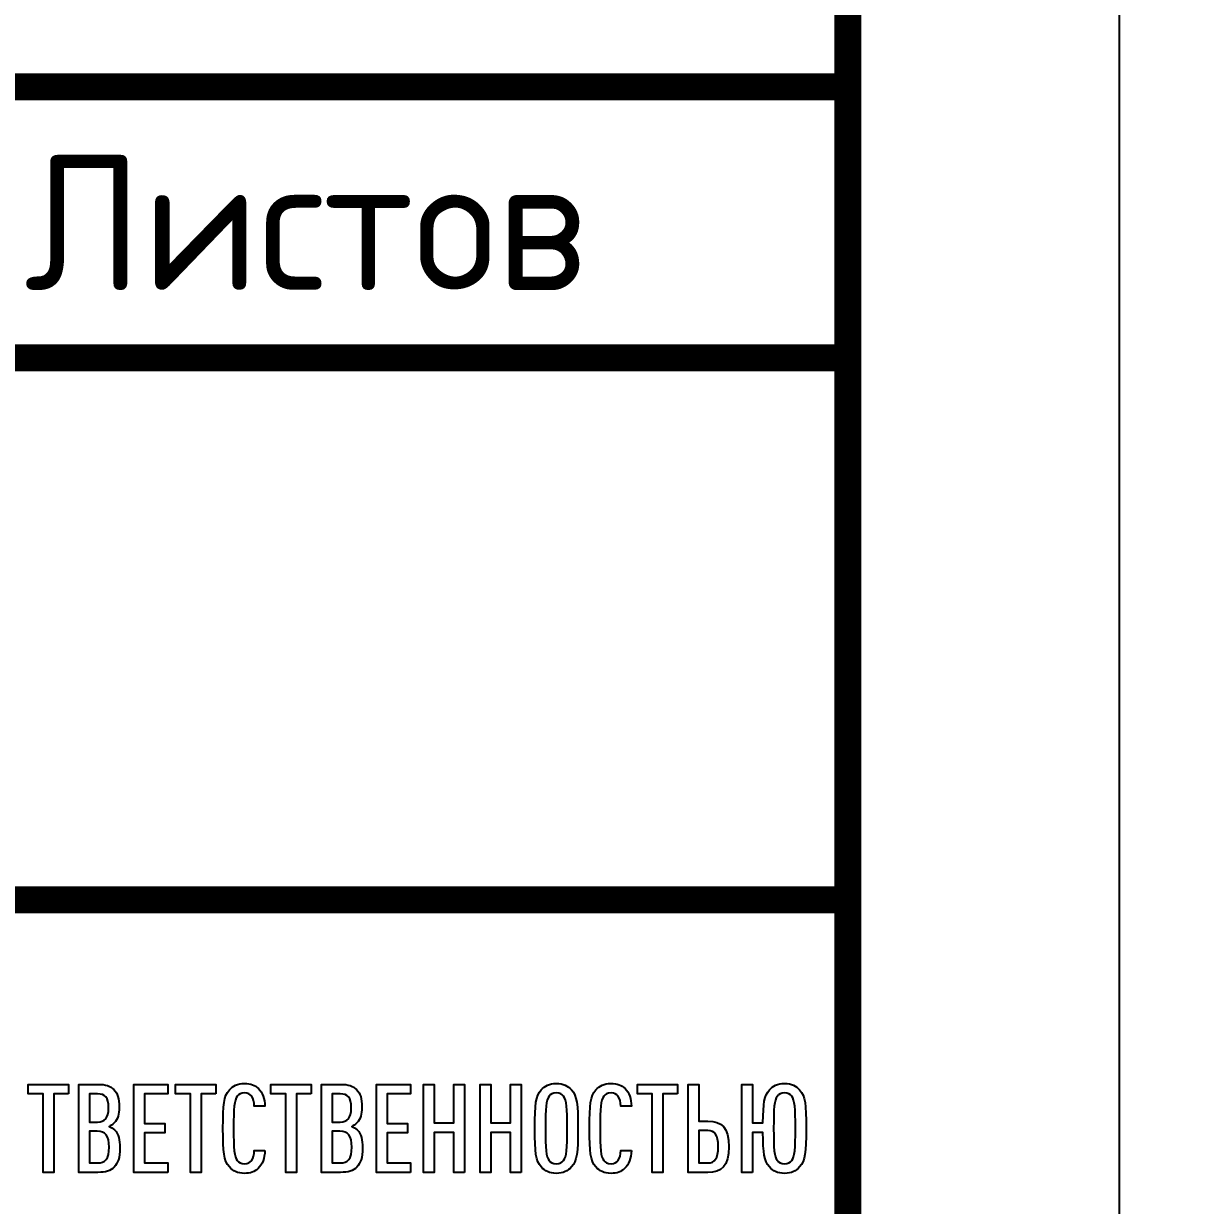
# Model space of a CAD drawing. Header units: metres. Extents: x 1981 to 7362, y 1229 to 3678.
# Drawn here: x 3496.51 to 3518.06, y 2945.79 to 2967.59 of the extents above; entities that cross this region are included whole.
import ezdxf
from ezdxf.enums import TextEntityAlignment as Align

# ---------------------------------------------------------------- set-up
doc = ezdxf.new("R2018")
doc.units = ezdxf.units.M
doc.layers.add('layer 1', color=7, linetype='Continuous')
doc.layers.add('Форматы', color=7, linetype='Continuous')
doc.styles.add('GOST-2.304_Type-B', font='GOST Common.ttf')
doc.styles.get("Standard").update_dxf_attribs({"font": 'GOST Common.ttf'})

# ---------------------------------------------------------------- blocks, each defined once
blk = doc.blocks.new('Лого')
at = {"layer": 'layer 1', "color": 159}
for points, knots in [([(7.1658, 2.2624), (7.1658, 2.2624), (7.1658, 2.3015), (7.1658, 2.3015), (7.1658, 2.3015), (7.1658, 2.3015), (7.0007, 2.3015), (7.0007, 2.3015), (7.0007, 2.3015), (7.0007, 2.3015), (7.0007, 2.2624), (7.0007, 2.2624), (7.0007, 2.2624), (7.0007, 2.2624), (7.0617, 2.2624), (7.0617, 2.2624), (7.0617, 2.2624), (7.0617, 2.2624), (7.0617, 1.9399), (7.0617, 1.9399), (7.0617, 1.9399), (7.0617, 1.9399), (7.1053, 1.9399), (7.1053, 1.9399), (7.1053, 1.9399), (7.1053, 1.9399), (7.1053, 2.2624), (7.1053, 2.2624), (7.1053, 2.2624), (7.1053, 2.2624), (7.1658, 2.2624), (7.1658, 2.2624)], [0, 0, 0, 0, 0.111111, 0.111111, 0.111111, 0.111111, 0.222222, 0.222222, 0.222222, 0.222222, 0.333333, 0.333333, 0.333333, 0.333333, 0.444444, 0.444444, 0.444444, 0.444444, 0.555556, 0.555556, 0.555556, 0.555556, 0.666667, 0.666667, 0.666667, 0.666667, 0.777778, 0.777778, 0.777778, 0.777778, 1, 1, 1, 1]), ([(7.3766, 2.0415), (7.3766, 2.0725), (7.3735, 2.0968), (7.3547, 2.1151), (7.3547, 2.1151), (7.3486, 2.1207), (7.3405, 2.1258), (7.3324, 2.1283), (7.3324, 2.1283), (7.3395, 2.1314), (7.3466, 2.1359), (7.3527, 2.142), (7.3527, 2.142), (7.3705, 2.1593), (7.374, 2.1806), (7.374, 2.2065), (7.374, 2.2065), (7.374, 2.2457), (7.3684, 2.2634), (7.3527, 2.2797), (7.3527, 2.2797), (7.338, 2.2949), (7.3187, 2.3015), (7.2867, 2.3015), (7.2867, 2.3015), (7.2867, 2.3015), (7.209, 2.3015), (7.209, 2.3015), (7.209, 2.3015), (7.209, 2.3015), (7.209, 1.9399), (7.209, 1.9399), (7.209, 1.9399), (7.209, 1.9399), (7.2867, 1.9399), (7.2867, 1.9399), (7.2867, 1.9399), (7.3187, 1.9399), (7.3385, 1.9465), (7.3532, 1.9617), (7.3532, 1.9617), (7.3695, 1.9785), (7.3766, 1.9978), (7.3766, 2.0415)], [0, 0, 0, 0, 0.083333, 0.083333, 0.083333, 0.083333, 0.166667, 0.166667, 0.166667, 0.166667, 0.25, 0.25, 0.25, 0.25, 0.333333, 0.333333, 0.333333, 0.333333, 0.416667, 0.416667, 0.416667, 0.416667, 0.5, 0.5, 0.5, 0.5, 0.583333, 0.583333, 0.583333, 0.583333, 0.666667, 0.666667, 0.666667, 0.666667, 0.75, 0.75, 0.75, 0.75, 0.833333, 0.833333, 0.833333, 0.833333, 1, 1, 1, 1]), ([(7.5741, 1.9399), (7.5741, 1.9399), (7.5741, 1.979), (7.5741, 1.979), (7.5741, 1.979), (7.5741, 1.979), (7.4782, 1.979), (7.4782, 1.979), (7.4782, 1.979), (7.4782, 1.979), (7.4782, 2.1019), (7.4782, 2.1019), (7.4782, 2.1019), (7.4782, 2.1019), (7.5609, 2.1019), (7.5609, 2.1019), (7.5609, 2.1019), (7.5609, 2.1019), (7.5609, 2.141), (7.5609, 2.141), (7.5609, 2.141), (7.5609, 2.141), (7.4782, 2.141), (7.4782, 2.141), (7.4782, 2.141), (7.4782, 2.141), (7.4782, 2.2624), (7.4782, 2.2624), (7.4782, 2.2624), (7.4782, 2.2624), (7.5741, 2.2624), (7.5741, 2.2624), (7.5741, 2.2624), (7.5741, 2.2624), (7.5741, 2.3015), (7.5741, 2.3015), (7.5741, 2.3015), (7.5741, 2.3015), (7.4345, 2.3015), (7.4345, 2.3015), (7.4345, 2.3015), (7.4345, 2.3015), (7.4345, 1.9399), (7.4345, 1.9399), (7.4345, 1.9399), (7.4345, 1.9399), (7.5741, 1.9399), (7.5741, 1.9399)], [0, 0, 0, 0, 0.076923, 0.076923, 0.076923, 0.076923, 0.153846, 0.153846, 0.153846, 0.153846, 0.230769, 0.230769, 0.230769, 0.230769, 0.307692, 0.307692, 0.307692, 0.307692, 0.384615, 0.384615, 0.384615, 0.384615, 0.461538, 0.461538, 0.461538, 0.461538, 0.538462, 0.538462, 0.538462, 0.538462, 0.615385, 0.615385, 0.615385, 0.615385, 0.692308, 0.692308, 0.692308, 0.692308, 0.769231, 0.769231, 0.769231, 0.769231, 0.846154, 0.846154, 0.846154, 0.846154, 1, 1, 1, 1]), ([(7.7707, 2.2624), (7.7707, 2.2624), (7.7707, 2.3015), (7.7707, 2.3015), (7.7707, 2.3015), (7.7707, 2.3015), (7.6056, 2.3015), (7.6056, 2.3015), (7.6056, 2.3015), (7.6056, 2.3015), (7.6056, 2.2624), (7.6056, 2.2624), (7.6056, 2.2624), (7.6056, 2.2624), (7.6666, 2.2624), (7.6666, 2.2624), (7.6666, 2.2624), (7.6666, 2.2624), (7.6666, 1.9399), (7.6666, 1.9399), (7.6666, 1.9399), (7.6666, 1.9399), (7.7103, 1.9399), (7.7103, 1.9399), (7.7103, 1.9399), (7.7103, 1.9399), (7.7103, 2.2624), (7.7103, 2.2624), (7.7103, 2.2624), (7.7103, 2.2624), (7.7707, 2.2624), (7.7707, 2.2624)], [0, 0, 0, 0, 0.111111, 0.111111, 0.111111, 0.111111, 0.222222, 0.222222, 0.222222, 0.222222, 0.333333, 0.333333, 0.333333, 0.333333, 0.444444, 0.444444, 0.444444, 0.444444, 0.555556, 0.555556, 0.555556, 0.555556, 0.666667, 0.666667, 0.666667, 0.666667, 0.777778, 0.777778, 0.777778, 0.777778, 1, 1, 1, 1]), ([(7.9719, 2.0293), (7.9719, 2.0293), (7.9287, 2.0293), (7.9287, 2.0293), (7.9287, 2.0293), (7.9282, 2.014), (7.9251, 1.9983), (7.917, 1.9876), (7.917, 1.9876), (7.9114, 1.9805), (7.9023, 1.9749), (7.8886, 1.9749), (7.8886, 1.9749), (7.8743, 1.9749), (7.8647, 1.9805), (7.8586, 1.9886), (7.8586, 1.9886), (7.8459, 2.0059), (7.8439, 2.0349), (7.8439, 2.1207), (7.8439, 2.1207), (7.8439, 2.2065), (7.8459, 2.2355), (7.8586, 2.2528), (7.8586, 2.2528), (7.8647, 2.2609), (7.8743, 2.2665), (7.8886, 2.2665), (7.8886, 2.2665), (7.9023, 2.2665), (7.9114, 2.2609), (7.917, 2.2538), (7.917, 2.2538), (7.9256, 2.2431), (7.9282, 2.2279), (7.9287, 2.2126), (7.9287, 2.2126), (7.9287, 2.2126), (7.9719, 2.2126), (7.9719, 2.2126), (7.9719, 2.2126), (7.9713, 2.2421), (7.9627, 2.268), (7.946, 2.2843), (7.946, 2.2843), (7.9317, 2.298), (7.914, 2.3056), (7.8886, 2.3056), (7.8886, 2.3056), (7.8601, 2.3056), (7.8403, 2.2949), (7.8266, 2.2792), (7.8266, 2.2792), (7.8027, 2.2517), (7.8002, 2.2208), (7.8002, 2.1207), (7.8002, 2.1207), (7.8002, 2.0206), (7.8027, 1.9897), (7.8266, 1.9622), (7.8266, 1.9622), (7.8403, 1.9465), (7.8601, 1.9358), (7.8886, 1.9358), (7.8886, 1.9358), (7.9124, 1.9358), (7.9302, 1.9429), (7.9444, 1.9556), (7.9444, 1.9556), (7.9622, 1.9719), (7.9713, 1.9988), (7.9719, 2.0293)], [0, 0, 0, 0, 0.052632, 0.052632, 0.052632, 0.052632, 0.105263, 0.105263, 0.105263, 0.105263, 0.157895, 0.157895, 0.157895, 0.157895, 0.210526, 0.210526, 0.210526, 0.210526, 0.263158, 0.263158, 0.263158, 0.263158, 0.315789, 0.315789, 0.315789, 0.315789, 0.368421, 0.368421, 0.368421, 0.368421, 0.421053, 0.421053, 0.421053, 0.421053, 0.473684, 0.473684, 0.473684, 0.473684, 0.526316, 0.526316, 0.526316, 0.526316, 0.578947, 0.578947, 0.578947, 0.578947, 0.631579, 0.631579, 0.631579, 0.631579, 0.684211, 0.684211, 0.684211, 0.684211, 0.736842, 0.736842, 0.736842, 0.736842, 0.789474, 0.789474, 0.789474, 0.789474, 0.842105, 0.842105, 0.842105, 0.842105, 0.894737, 0.894737, 0.894737, 0.894737, 1, 1, 1, 1]), ([(8.1618, 2.2624), (8.1618, 2.2624), (8.1618, 2.3015), (8.1618, 2.3015), (8.1618, 2.3015), (8.1618, 2.3015), (7.9967, 2.3015), (7.9967, 2.3015), (7.9967, 2.3015), (7.9967, 2.3015), (7.9967, 2.2624), (7.9967, 2.2624), (7.9967, 2.2624), (7.9967, 2.2624), (8.0577, 2.2624), (8.0577, 2.2624), (8.0577, 2.2624), (8.0577, 2.2624), (8.0577, 1.9399), (8.0577, 1.9399), (8.0577, 1.9399), (8.0577, 1.9399), (8.1014, 1.9399), (8.1014, 1.9399), (8.1014, 1.9399), (8.1014, 1.9399), (8.1014, 2.2624), (8.1014, 2.2624), (8.1014, 2.2624), (8.1014, 2.2624), (8.1618, 2.2624), (8.1618, 2.2624)], [0, 0, 0, 0, 0.111111, 0.111111, 0.111111, 0.111111, 0.222222, 0.222222, 0.222222, 0.222222, 0.333333, 0.333333, 0.333333, 0.333333, 0.444444, 0.444444, 0.444444, 0.444444, 0.555556, 0.555556, 0.555556, 0.555556, 0.666667, 0.666667, 0.666667, 0.666667, 0.777778, 0.777778, 0.777778, 0.777778, 1, 1, 1, 1]), ([(8.3726, 2.0415), (8.3726, 2.0725), (8.3696, 2.0968), (8.3508, 2.1151), (8.3508, 2.1151), (8.3447, 2.1207), (8.3365, 2.1258), (8.3284, 2.1283), (8.3284, 2.1283), (8.3355, 2.1314), (8.3426, 2.1359), (8.3487, 2.142), (8.3487, 2.142), (8.3665, 2.1593), (8.3701, 2.1806), (8.3701, 2.2065), (8.3701, 2.2065), (8.3701, 2.2457), (8.3645, 2.2634), (8.3487, 2.2797), (8.3487, 2.2797), (8.334, 2.2949), (8.3147, 2.3015), (8.2827, 2.3015), (8.2827, 2.3015), (8.2827, 2.3015), (8.205, 2.3015), (8.205, 2.3015), (8.205, 2.3015), (8.205, 2.3015), (8.205, 1.9399), (8.205, 1.9399), (8.205, 1.9399), (8.205, 1.9399), (8.2827, 1.9399), (8.2827, 1.9399), (8.2827, 1.9399), (8.3147, 1.9399), (8.3345, 1.9465), (8.3492, 1.9617), (8.3492, 1.9617), (8.3655, 1.9785), (8.3726, 1.9978), (8.3726, 2.0415)], [0, 0, 0, 0, 0.083333, 0.083333, 0.083333, 0.083333, 0.166667, 0.166667, 0.166667, 0.166667, 0.25, 0.25, 0.25, 0.25, 0.333333, 0.333333, 0.333333, 0.333333, 0.416667, 0.416667, 0.416667, 0.416667, 0.5, 0.5, 0.5, 0.5, 0.583333, 0.583333, 0.583333, 0.583333, 0.666667, 0.666667, 0.666667, 0.666667, 0.75, 0.75, 0.75, 0.75, 0.833333, 0.833333, 0.833333, 0.833333, 1, 1, 1, 1]), ([(8.5702, 1.9399), (8.5702, 1.9399), (8.5702, 1.979), (8.5702, 1.979), (8.5702, 1.979), (8.5702, 1.979), (8.4742, 1.979), (8.4742, 1.979), (8.4742, 1.979), (8.4742, 1.979), (8.4742, 2.1019), (8.4742, 2.1019), (8.4742, 2.1019), (8.4742, 2.1019), (8.557, 2.1019), (8.557, 2.1019), (8.557, 2.1019), (8.557, 2.1019), (8.557, 2.141), (8.557, 2.141), (8.557, 2.141), (8.557, 2.141), (8.4742, 2.141), (8.4742, 2.141), (8.4742, 2.141), (8.4742, 2.141), (8.4742, 2.2624), (8.4742, 2.2624), (8.4742, 2.2624), (8.4742, 2.2624), (8.5702, 2.2624), (8.5702, 2.2624), (8.5702, 2.2624), (8.5702, 2.2624), (8.5702, 2.3015), (8.5702, 2.3015), (8.5702, 2.3015), (8.5702, 2.3015), (8.4305, 2.3015), (8.4305, 2.3015), (8.4305, 2.3015), (8.4305, 2.3015), (8.4305, 1.9399), (8.4305, 1.9399), (8.4305, 1.9399), (8.4305, 1.9399), (8.5702, 1.9399), (8.5702, 1.9399)], [0, 0, 0, 0, 0.076923, 0.076923, 0.076923, 0.076923, 0.153846, 0.153846, 0.153846, 0.153846, 0.230769, 0.230769, 0.230769, 0.230769, 0.307692, 0.307692, 0.307692, 0.307692, 0.384615, 0.384615, 0.384615, 0.384615, 0.461538, 0.461538, 0.461538, 0.461538, 0.538462, 0.538462, 0.538462, 0.538462, 0.615385, 0.615385, 0.615385, 0.615385, 0.692308, 0.692308, 0.692308, 0.692308, 0.769231, 0.769231, 0.769231, 0.769231, 0.846154, 0.846154, 0.846154, 0.846154, 1, 1, 1, 1]), ([(8.7911, 1.9399), (8.7911, 1.9399), (8.7911, 2.3015), (8.7911, 2.3015), (8.7911, 2.3015), (8.7911, 2.3015), (8.7474, 2.3015), (8.7474, 2.3015), (8.7474, 2.3015), (8.7474, 2.3015), (8.7474, 2.1436), (8.7474, 2.1436), (8.7474, 2.1436), (8.7474, 2.1436), (8.6672, 2.1436), (8.6672, 2.1436), (8.6672, 2.1436), (8.6672, 2.1436), (8.6672, 2.3015), (8.6672, 2.3015), (8.6672, 2.3015), (8.6672, 2.3015), (8.6235, 2.3015), (8.6235, 2.3015), (8.6235, 2.3015), (8.6235, 2.3015), (8.6235, 1.9399), (8.6235, 1.9399), (8.6235, 1.9399), (8.6235, 1.9399), (8.6672, 1.9399), (8.6672, 1.9399), (8.6672, 1.9399), (8.6672, 1.9399), (8.6672, 2.1039), (8.6672, 2.1039), (8.6672, 2.1039), (8.6672, 2.1039), (8.7474, 2.1039), (8.7474, 2.1039), (8.7474, 2.1039), (8.7474, 2.1039), (8.7474, 1.9399), (8.7474, 1.9399), (8.7474, 1.9399), (8.7474, 1.9399), (8.7911, 1.9399), (8.7911, 1.9399)], [0, 0, 0, 0, 0.076923, 0.076923, 0.076923, 0.076923, 0.153846, 0.153846, 0.153846, 0.153846, 0.230769, 0.230769, 0.230769, 0.230769, 0.307692, 0.307692, 0.307692, 0.307692, 0.384615, 0.384615, 0.384615, 0.384615, 0.461538, 0.461538, 0.461538, 0.461538, 0.538462, 0.538462, 0.538462, 0.538462, 0.615385, 0.615385, 0.615385, 0.615385, 0.692308, 0.692308, 0.692308, 0.692308, 0.769231, 0.769231, 0.769231, 0.769231, 0.846154, 0.846154, 0.846154, 0.846154, 1, 1, 1, 1]), ([(9.0238, 1.9399), (9.0238, 1.9399), (9.0238, 2.3015), (9.0238, 2.3015), (9.0238, 2.3015), (9.0238, 2.3015), (8.9801, 2.3015), (8.9801, 2.3015), (8.9801, 2.3015), (8.9801, 2.3015), (8.9801, 2.1436), (8.9801, 2.1436), (8.9801, 2.1436), (8.9801, 2.1436), (8.8998, 2.1436), (8.8998, 2.1436), (8.8998, 2.1436), (8.8998, 2.1436), (8.8998, 2.3015), (8.8998, 2.3015), (8.8998, 2.3015), (8.8998, 2.3015), (8.8561, 2.3015), (8.8561, 2.3015), (8.8561, 2.3015), (8.8561, 2.3015), (8.8561, 1.9399), (8.8561, 1.9399), (8.8561, 1.9399), (8.8561, 1.9399), (8.8998, 1.9399), (8.8998, 1.9399), (8.8998, 1.9399), (8.8998, 1.9399), (8.8998, 2.1039), (8.8998, 2.1039), (8.8998, 2.1039), (8.8998, 2.1039), (8.9801, 2.1039), (8.9801, 2.1039), (8.9801, 2.1039), (8.9801, 2.1039), (8.9801, 1.9399), (8.9801, 1.9399), (8.9801, 1.9399), (8.9801, 1.9399), (9.0238, 1.9399), (9.0238, 1.9399)], [0, 0, 0, 0, 0.076923, 0.076923, 0.076923, 0.076923, 0.153846, 0.153846, 0.153846, 0.153846, 0.230769, 0.230769, 0.230769, 0.230769, 0.307692, 0.307692, 0.307692, 0.307692, 0.384615, 0.384615, 0.384615, 0.384615, 0.461538, 0.461538, 0.461538, 0.461538, 0.538462, 0.538462, 0.538462, 0.538462, 0.615385, 0.615385, 0.615385, 0.615385, 0.692308, 0.692308, 0.692308, 0.692308, 0.769231, 0.769231, 0.769231, 0.769231, 0.846154, 0.846154, 0.846154, 0.846154, 1, 1, 1, 1]), ([(9.2569, 2.1207), (9.2569, 2.2208), (9.2538, 2.2533), (9.2305, 2.2792), (9.2305, 2.2792), (9.2163, 2.2949), (9.197, 2.3056), (9.1685, 2.3056), (9.1685, 2.3056), (9.1401, 2.3056), (9.1208, 2.2949), (9.1065, 2.2792), (9.1065, 2.2792), (9.0832, 2.2533), (9.0801, 2.2208), (9.0801, 2.1207), (9.0801, 2.1207), (9.0801, 2.0206), (9.0832, 1.9881), (9.1065, 1.9622), (9.1065, 1.9622), (9.1208, 1.9465), (9.1401, 1.9358), (9.1685, 1.9358), (9.1685, 1.9358), (9.197, 1.9358), (9.2163, 1.9465), (9.2305, 1.9622), (9.2305, 1.9622), (9.2538, 1.9881), (9.2569, 2.0206), (9.2569, 2.1207)], [0, 0, 0, 0, 0.111111, 0.111111, 0.111111, 0.111111, 0.222222, 0.222222, 0.222222, 0.222222, 0.333333, 0.333333, 0.333333, 0.333333, 0.444444, 0.444444, 0.444444, 0.444444, 0.555556, 0.555556, 0.555556, 0.555556, 0.666667, 0.666667, 0.666667, 0.666667, 0.777778, 0.777778, 0.777778, 0.777778, 1, 1, 1, 1]), ([(9.4763, 2.0293), (9.4763, 2.0293), (9.4331, 2.0293), (9.4331, 2.0293), (9.4331, 2.0293), (9.4326, 2.014), (9.4296, 1.9983), (9.4215, 1.9876), (9.4215, 1.9876), (9.4159, 1.9805), (9.4067, 1.9749), (9.393, 1.9749), (9.393, 1.9749), (9.3788, 1.9749), (9.3691, 1.9805), (9.363, 1.9886), (9.363, 1.9886), (9.3504, 2.0059), (9.3483, 2.0349), (9.3483, 2.1207), (9.3483, 2.1207), (9.3483, 2.2065), (9.3504, 2.2355), (9.363, 2.2528), (9.363, 2.2528), (9.3691, 2.2609), (9.3788, 2.2665), (9.393, 2.2665), (9.393, 2.2665), (9.4067, 2.2665), (9.4159, 2.2609), (9.4215, 2.2538), (9.4215, 2.2538), (9.4301, 2.2431), (9.4326, 2.2279), (9.4331, 2.2126), (9.4331, 2.2126), (9.4331, 2.2126), (9.4763, 2.2126), (9.4763, 2.2126), (9.4763, 2.2126), (9.4758, 2.2421), (9.4672, 2.268), (9.4504, 2.2843), (9.4504, 2.2843), (9.4362, 2.298), (9.4184, 2.3056), (9.393, 2.3056), (9.393, 2.3056), (9.3646, 2.3056), (9.3448, 2.2949), (9.331, 2.2792), (9.331, 2.2792), (9.3072, 2.2517), (9.3046, 2.2208), (9.3046, 2.1207), (9.3046, 2.1207), (9.3046, 2.0206), (9.3072, 1.9897), (9.331, 1.9622), (9.331, 1.9622), (9.3448, 1.9465), (9.3646, 1.9358), (9.393, 1.9358), (9.393, 1.9358), (9.4169, 1.9358), (9.4347, 1.9429), (9.4489, 1.9556), (9.4489, 1.9556), (9.4667, 1.9719), (9.4758, 1.9988), (9.4763, 2.0293)], [0, 0, 0, 0, 0.052632, 0.052632, 0.052632, 0.052632, 0.105263, 0.105263, 0.105263, 0.105263, 0.157895, 0.157895, 0.157895, 0.157895, 0.210526, 0.210526, 0.210526, 0.210526, 0.263158, 0.263158, 0.263158, 0.263158, 0.315789, 0.315789, 0.315789, 0.315789, 0.368421, 0.368421, 0.368421, 0.368421, 0.421053, 0.421053, 0.421053, 0.421053, 0.473684, 0.473684, 0.473684, 0.473684, 0.526316, 0.526316, 0.526316, 0.526316, 0.578947, 0.578947, 0.578947, 0.578947, 0.631579, 0.631579, 0.631579, 0.631579, 0.684211, 0.684211, 0.684211, 0.684211, 0.736842, 0.736842, 0.736842, 0.736842, 0.789474, 0.789474, 0.789474, 0.789474, 0.842105, 0.842105, 0.842105, 0.842105, 0.894737, 0.894737, 0.894737, 0.894737, 1, 1, 1, 1]), ([(9.6663, 2.2624), (9.6663, 2.2624), (9.6663, 2.3015), (9.6663, 2.3015), (9.6663, 2.3015), (9.6663, 2.3015), (9.5012, 2.3015), (9.5012, 2.3015), (9.5012, 2.3015), (9.5012, 2.3015), (9.5012, 2.2624), (9.5012, 2.2624), (9.5012, 2.2624), (9.5012, 2.2624), (9.5622, 2.2624), (9.5622, 2.2624), (9.5622, 2.2624), (9.5622, 2.2624), (9.5622, 1.9399), (9.5622, 1.9399), (9.5622, 1.9399), (9.5622, 1.9399), (9.6058, 1.9399), (9.6058, 1.9399), (9.6058, 1.9399), (9.6058, 1.9399), (9.6058, 2.2624), (9.6058, 2.2624), (9.6058, 2.2624), (9.6058, 2.2624), (9.6663, 2.2624), (9.6663, 2.2624)], [0, 0, 0, 0, 0.111111, 0.111111, 0.111111, 0.111111, 0.222222, 0.222222, 0.222222, 0.222222, 0.333333, 0.333333, 0.333333, 0.333333, 0.444444, 0.444444, 0.444444, 0.444444, 0.555556, 0.555556, 0.555556, 0.555556, 0.666667, 0.666667, 0.666667, 0.666667, 0.777778, 0.777778, 0.777778, 0.777778, 1, 1, 1, 1]), ([(9.8766, 2.0455), (9.8766, 2.1253), (9.8456, 2.1507), (9.7907, 2.1507), (9.7907, 2.1507), (9.7907, 2.1507), (9.7531, 2.1507), (9.7531, 2.1507), (9.7531, 2.1507), (9.7531, 2.1507), (9.7531, 2.3015), (9.7531, 2.3015), (9.7531, 2.3015), (9.7531, 2.3015), (9.7095, 2.3015), (9.7095, 2.3015), (9.7095, 2.3015), (9.7095, 2.3015), (9.7095, 1.9399), (9.7095, 1.9399), (9.7095, 1.9399), (9.7095, 1.9399), (9.7907, 1.9399), (9.7907, 1.9399), (9.7907, 1.9399), (9.8451, 1.9399), (9.8766, 1.9658), (9.8766, 2.0455)], [0, 0, 0, 0, 0.125, 0.125, 0.125, 0.125, 0.25, 0.25, 0.25, 0.25, 0.375, 0.375, 0.375, 0.375, 0.5, 0.5, 0.5, 0.5, 0.625, 0.625, 0.625, 0.625, 0.75, 0.75, 0.75, 0.75, 1, 1, 1, 1]), ([(9.9741, 1.9399), (9.9741, 1.9399), (9.9741, 2.1039), (9.9741, 2.1039), (9.9741, 2.1039), (9.9741, 2.1039), (10.0167, 2.1039), (10.0167, 2.1039), (10.0167, 2.1039), (10.0173, 2.0171), (10.0213, 1.9876), (10.0432, 1.9622), (10.0432, 1.9622), (10.0569, 1.9465), (10.0767, 1.9358), (10.1051, 1.9358), (10.1051, 1.9358), (10.1336, 1.9358), (10.1529, 1.946), (10.1671, 1.9622), (10.1671, 1.9622), (10.1905, 1.9892), (10.1935, 2.0206), (10.1935, 2.1207), (10.1935, 2.1207), (10.1935, 2.2208), (10.191, 2.2512), (10.1671, 2.2792), (10.1671, 2.2792), (10.1534, 2.2949), (10.1336, 2.3056), (10.1051, 2.3056), (10.1051, 2.3056), (10.0767, 2.3056), (10.0569, 2.2949), (10.0432, 2.2792), (10.0432, 2.2792), (10.0218, 2.2543), (10.0173, 2.2253), (10.0167, 2.1436), (10.0167, 2.1436), (10.0167, 2.1436), (9.9741, 2.1436), (9.9741, 2.1436), (9.9741, 2.1436), (9.9741, 2.1436), (9.9741, 2.3015), (9.9741, 2.3015), (9.9741, 2.3015), (9.9741, 2.3015), (9.9304, 2.3015), (9.9304, 2.3015), (9.9304, 2.3015), (9.9304, 2.3015), (9.9304, 1.9399), (9.9304, 1.9399), (9.9304, 1.9399), (9.9304, 1.9399), (9.9741, 1.9399), (9.9741, 1.9399)], [0, 0, 0, 0, 0.0625, 0.0625, 0.0625, 0.0625, 0.125, 0.125, 0.125, 0.125, 0.1875, 0.1875, 0.1875, 0.1875, 0.25, 0.25, 0.25, 0.25, 0.3125, 0.3125, 0.3125, 0.3125, 0.375, 0.375, 0.375, 0.375, 0.4375, 0.4375, 0.4375, 0.4375, 0.5, 0.5, 0.5, 0.5, 0.5625, 0.5625, 0.5625, 0.5625, 0.625, 0.625, 0.625, 0.625, 0.6875, 0.6875, 0.6875, 0.6875, 0.75, 0.75, 0.75, 0.75, 0.8125, 0.8125, 0.8125, 0.8125, 0.875, 0.875, 0.875, 0.875, 1, 1, 1, 1]), ([(7.3303, 2.2045), (7.3303, 2.1634), (7.3156, 2.1466), (7.2846, 2.1466), (7.2846, 2.1466), (7.2846, 2.1466), (7.2526, 2.1466), (7.2526, 2.1466), (7.2526, 2.1466), (7.2526, 2.1466), (7.2526, 2.2624), (7.2526, 2.2624), (7.2526, 2.2624), (7.2526, 2.2624), (7.2846, 2.2624), (7.2846, 2.2624), (7.2846, 2.2624), (7.3161, 2.2624), (7.3303, 2.2482), (7.3303, 2.2045)], [0, 0, 0, 0, 0.166667, 0.166667, 0.166667, 0.166667, 0.333333, 0.333333, 0.333333, 0.333333, 0.5, 0.5, 0.5, 0.5, 0.666667, 0.666667, 0.666667, 0.666667, 1, 1, 1, 1]), ([(8.3264, 2.2045), (8.3264, 2.1634), (8.3117, 2.1466), (8.2807, 2.1466), (8.2807, 2.1466), (8.2807, 2.1466), (8.2487, 2.1466), (8.2487, 2.1466), (8.2487, 2.1466), (8.2487, 2.1466), (8.2487, 2.2624), (8.2487, 2.2624), (8.2487, 2.2624), (8.2487, 2.2624), (8.2807, 2.2624), (8.2807, 2.2624), (8.2807, 2.2624), (8.3122, 2.2624), (8.3264, 2.2482), (8.3264, 2.2045)], [0, 0, 0, 0, 0.166667, 0.166667, 0.166667, 0.166667, 0.333333, 0.333333, 0.333333, 0.333333, 0.5, 0.5, 0.5, 0.5, 0.666667, 0.666667, 0.666667, 0.666667, 1, 1, 1, 1]), ([(9.2132, 2.1207), (9.2132, 2.0349), (9.2107, 2.0059), (9.198, 1.9886), (9.198, 1.9886), (9.1919, 1.9805), (9.1827, 1.9749), (9.1685, 1.9749), (9.1685, 1.9749), (9.1543, 1.9749), (9.1446, 1.9805), (9.1385, 1.9886), (9.1385, 1.9886), (9.1259, 2.0059), (9.1238, 2.0349), (9.1238, 2.1207), (9.1238, 2.1207), (9.1238, 2.2065), (9.1259, 2.2355), (9.1385, 2.2528), (9.1385, 2.2528), (9.1446, 2.2609), (9.1543, 2.2665), (9.1685, 2.2665), (9.1685, 2.2665), (9.1827, 2.2665), (9.1919, 2.2609), (9.198, 2.2528), (9.198, 2.2528), (9.2107, 2.2355), (9.2132, 2.2065), (9.2132, 2.1207)], [0, 0, 0, 0, 0.111111, 0.111111, 0.111111, 0.111111, 0.222222, 0.222222, 0.222222, 0.222222, 0.333333, 0.333333, 0.333333, 0.333333, 0.444444, 0.444444, 0.444444, 0.444444, 0.555556, 0.555556, 0.555556, 0.555556, 0.666667, 0.666667, 0.666667, 0.666667, 0.777778, 0.777778, 0.777778, 0.777778, 1, 1, 1, 1]), ([(10.1498, 2.1207), (10.1498, 2.0349), (10.1478, 2.0059), (10.1346, 1.9886), (10.1346, 1.9886), (10.1285, 1.9805), (10.1193, 1.9749), (10.1051, 1.9749), (10.1051, 1.9749), (10.0909, 1.9749), (10.0818, 1.9805), (10.0757, 1.9886), (10.0757, 1.9886), (10.0625, 2.0059), (10.0604, 2.0349), (10.0604, 2.1207), (10.0604, 2.1207), (10.0604, 2.2065), (10.0625, 2.2355), (10.0757, 2.2528), (10.0757, 2.2528), (10.0818, 2.2609), (10.0909, 2.2665), (10.1051, 2.2665), (10.1051, 2.2665), (10.1193, 2.2665), (10.1285, 2.2609), (10.1346, 2.2528), (10.1346, 2.2528), (10.1478, 2.2355), (10.1498, 2.2065), (10.1498, 2.1207)], [0, 0, 0, 0, 0.111111, 0.111111, 0.111111, 0.111111, 0.222222, 0.222222, 0.222222, 0.222222, 0.333333, 0.333333, 0.333333, 0.333333, 0.444444, 0.444444, 0.444444, 0.444444, 0.555556, 0.555556, 0.555556, 0.555556, 0.666667, 0.666667, 0.666667, 0.666667, 0.777778, 0.777778, 0.777778, 0.777778, 1, 1, 1, 1]), ([(7.3329, 2.044), (7.3329, 1.9942), (7.3171, 1.979), (7.2841, 1.979), (7.2841, 1.979), (7.2841, 1.979), (7.2526, 1.979), (7.2526, 1.979), (7.2526, 1.979), (7.2526, 1.979), (7.2526, 2.109), (7.2526, 2.109), (7.2526, 2.109), (7.2526, 2.109), (7.2841, 2.109), (7.2841, 2.109), (7.2841, 2.109), (7.3166, 2.109), (7.3329, 2.0907), (7.3329, 2.044)], [0, 0, 0, 0, 0.166667, 0.166667, 0.166667, 0.166667, 0.333333, 0.333333, 0.333333, 0.333333, 0.5, 0.5, 0.5, 0.5, 0.666667, 0.666667, 0.666667, 0.666667, 1, 1, 1, 1]), ([(8.3289, 2.044), (8.3289, 1.9942), (8.3132, 1.979), (8.2802, 1.979), (8.2802, 1.979), (8.2802, 1.979), (8.2487, 1.979), (8.2487, 1.979), (8.2487, 1.979), (8.2487, 1.979), (8.2487, 2.109), (8.2487, 2.109), (8.2487, 2.109), (8.2487, 2.109), (8.2802, 2.109), (8.2802, 2.109), (8.2802, 2.109), (8.3127, 2.109), (8.3289, 2.0907), (8.3289, 2.044)], [0, 0, 0, 0, 0.166667, 0.166667, 0.166667, 0.166667, 0.333333, 0.333333, 0.333333, 0.333333, 0.5, 0.5, 0.5, 0.5, 0.666667, 0.666667, 0.666667, 0.666667, 1, 1, 1, 1]), ([(9.8329, 2.0455), (9.8329, 1.9968), (9.8187, 1.979), (9.7902, 1.979), (9.7902, 1.979), (9.7902, 1.979), (9.7531, 1.979), (9.7531, 1.979), (9.7531, 1.979), (9.7531, 1.979), (9.7531, 2.1116), (9.7531, 2.1116), (9.7531, 2.1116), (9.7531, 2.1116), (9.7902, 2.1116), (9.7902, 2.1116), (9.7902, 2.1116), (9.8187, 2.1116), (9.8329, 2.0938), (9.8329, 2.0455)], [0, 0, 0, 0, 0.166667, 0.166667, 0.166667, 0.166667, 0.333333, 0.333333, 0.333333, 0.333333, 0.5, 0.5, 0.5, 0.5, 0.666667, 0.666667, 0.666667, 0.666667, 1, 1, 1, 1])]:
    blk.add_open_spline(points, degree=3, knots=knots, dxfattribs=at)
blk = doc.blocks.new('*U145')
blk.add_lwpolyline([(0, 123), (594, 123), (594, -297), (0, -297)], close=True)
at = {"const_width": 0.5}
blk.add_lwpolyline([(20, 118), (589, 118), (589, -292), (20, -292)], close=True, dxfattribs=at)
for points in [[(404, -262), (589, -262)], [(539, -267), (589, -267)], [(469, -277), (589, -277)]]:
    blk.add_lwpolyline(points, dxfattribs=at)
at = {"xscale": 4.492609629394886, "yscale": 4.492609629394886, "zscale": 4.492609629394886}
blk.add_blockref('Лого', (542.434, -290.745), dxfattribs=at)
at = {"style": 'GOST-2.304_Type-B'}
blk.add_text('Листов', height=2.5, dxfattribs=at).set_placement((579, -264.5), align=Align.MIDDLE_CENTER)
blk.add_attdef('РАЗРАБОТАЛ', text='', height=2.5, dxfattribs=at).set_placement((424.501, -264.224), align=Align.MIDDLE_LEFT)
at = {"style": 'GOST-2.304_Type-B', "flags": 8}
for tag, height, p in [('ДАТА', 2.5, (464.074, -264.402)), ('ЛИСТ', 3, (560.388, -271.915)), ('ЛИСТОВ', 3, (577.888, -271.915)), ('ФОРМАТ', 3, (554.972, -294.745))]:
    blk.add_attdef(tag, text='', height=height, dxfattribs=at).set_placement(p, align=Align.MIDDLE_CENTER)
at = {"style": 'GOST-2.304_Type-B'}
blk.add_attdef('ПРОВЕРИЛ', (424.749, -270.729), '', height=2.5, dxfattribs=at)
at = {"lineweight": 30, "flags": 104}
for tag, p in [('ТЕПЛОВЫЕ_СЕТИ', (504, -269.5)), ('ИМЯ_ЧЕРТЕЖА', (504, -284.5))]:
    blk.add_attdef(tag, text='', height=3, dxfattribs=at).set_placement(p, align=Align.MIDDLE_CENTER)

msp = doc.modelspace()

# ---------------------------------------------------------------- block references
at = {"layer": 'Форматы'}
ref = msp.add_blockref('*U145', (2922.709, 3228.424), dxfattribs=at)
lines = msp.add_mtext('Тепломеханические решения тепловых сетей', dxfattribs={"layer": '0', "insert": (3426.709, 2958.924), "char_height": 70, "attachment_point": 1})
ref.add_attrib('ТЕПЛОВЫЕ_СЕТИ', '', (3426.709, 2958.924), dxfattribs={"flags": 104}).embed_mtext(lines)

doc.saveas('drawing.dxf')
